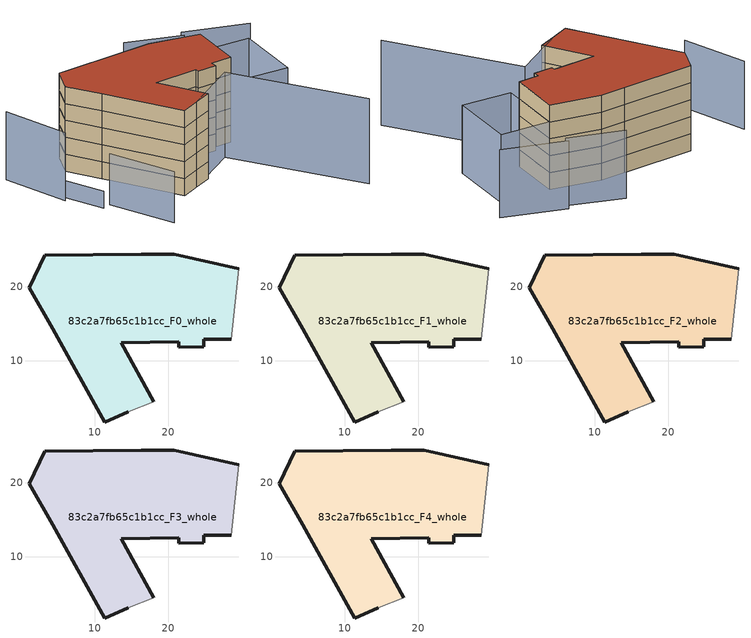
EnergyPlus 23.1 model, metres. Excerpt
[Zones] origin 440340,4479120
83c2a7fb65c1b1cc_F0_whole
 floor ground (EU_floor_Construction): 29.52,22.47 28.56,12.92 24.82,12.89 24.82,11.84 21.43,11.82 21.39,12.54 13.59,12.43 18,4.45 14.59,3.05 11.39,1.67 4.31,14.34 1.16,19.86 3.23,24.29 16.34,24.41 20.77,24.45 z0
 wall outside (EU_wall_Construction): 18,4.45 13.59,12.43 21.39,12.54 21.43,11.82 24.82,11.84 24.82,12.89 28.56,12.92 / 29.52,22.47 20.77,24.45 16.34,24.41 3.23,24.29 1.16,19.86 4.31,14.34 11.39,1.67 14.59,3.05 z0:3
 wall adiabatic (EU_wall_Construction): 14.59,3.05 18,4.45 / 28.56,12.92 29.52,22.47 z0:3
83c2a7fb65c1b1cc_F1_whole
 floor to 83c2a7fb65c1b1cc_F0_whole (EU_floor_Construction): 29.52,22.47 28.56,12.92 24.82,12.89 24.82,11.84 21.43,11.82 21.39,12.54 13.59,12.43 18,4.45 14.59,3.05 11.39,1.67 4.31,14.34 1.16,19.86 3.23,24.29 16.34,24.41 20.77,24.45 z3
 wall outside (EU_wall_Construction): 18,4.45 13.59,12.43 21.39,12.54 21.43,11.82 24.82,11.84 24.82,12.89 28.56,12.92 / 29.52,22.47 20.77,24.45 16.34,24.41 3.23,24.29 1.16,19.86 4.31,14.34 11.39,1.67 14.59,3.05 z3:6
 wall adiabatic (EU_wall_Construction): 14.59,3.05 18,4.45 / 28.56,12.92 29.52,22.47 z3:6
83c2a7fb65c1b1cc_F2_whole
 floor to 83c2a7fb65c1b1cc_F1_whole (EU_floor_Construction): 29.52,22.47 28.56,12.92 24.82,12.89 24.82,11.84 21.43,11.82 21.39,12.54 13.59,12.43 18,4.45 14.59,3.05 11.39,1.67 4.31,14.34 1.16,19.86 3.23,24.29 16.34,24.41 20.77,24.45 z6
 wall outside (EU_wall_Construction): 18,4.45 13.59,12.43 21.39,12.54 21.43,11.82 24.82,11.84 24.82,12.89 28.56,12.92 / 29.52,22.47 20.77,24.45 16.34,24.41 3.23,24.29 1.16,19.86 4.31,14.34 11.39,1.67 14.59,3.05 z6:9
 wall adiabatic (EU_wall_Construction): 14.59,3.05 18,4.45 / 28.56,12.92 29.52,22.47 z6:9
83c2a7fb65c1b1cc_F3_whole
 floor to 83c2a7fb65c1b1cc_F2_whole (EU_floor_Construction): 29.52,22.47 28.56,12.92 24.82,12.89 24.82,11.84 21.43,11.82 21.39,12.54 13.59,12.43 18,4.45 14.59,3.05 11.39,1.67 4.31,14.34 1.16,19.86 3.23,24.29 16.34,24.41 20.77,24.45 z9
 wall outside (EU_wall_Construction): 18,4.45 13.59,12.43 21.39,12.54 21.43,11.82 24.82,11.84 24.82,12.89 28.56,12.92 / 29.52,22.47 20.77,24.45 16.34,24.41 3.23,24.29 1.16,19.86 4.31,14.34 11.39,1.67 14.59,3.05 z9:12
 wall adiabatic (EU_wall_Construction): 14.59,3.05 18,4.45 / 28.56,12.92 29.52,22.47 z9:12
83c2a7fb65c1b1cc_F4_whole
 floor to 83c2a7fb65c1b1cc_F3_whole (EU_floor_Construction): 29.52,22.47 28.56,12.92 24.82,12.89 24.82,11.84 21.43,11.82 21.39,12.54 13.59,12.43 18,4.45 14.59,3.05 11.39,1.67 4.31,14.34 1.16,19.86 3.23,24.29 16.34,24.41 20.77,24.45 z12
 wall outside (EU_wall_Construction): 18,4.45 13.59,12.43 21.39,12.54 21.43,11.82 24.82,11.84 24.82,12.89 28.56,12.92 / 29.52,22.47 20.77,24.45 16.34,24.41 3.23,24.29 1.16,19.86 4.31,14.34 11.39,1.67 14.59,3.05 z12:15
 wall adiabatic (EU_wall_Construction): 14.59,3.05 18,4.45 / 28.56,12.92 29.52,22.47 z12:15
 roof outside (EU_roof_Construction): 24.82,11.84 24.82,12.89 28.56,12.92 29.52,22.47 20.77,24.45 16.34,24.41 3.23,24.29 1.16,19.86 4.31,14.34 11.39,1.67 14.59,3.05 18,4.45 13.59,12.43 21.39,12.54 21.43,11.82 z15
shading: -0.18,6 4.28,-5.16 z0:9; 14.59,3.05 24.58,9.13 / 24.58,9.13 37.47,-12.07 z0:15; 30.88,28.59 21.53,32.01 / 41.79,25.83 31.11,29.67 / -8.18,22.97 -5.08,11.32 / 28.31,10.34 29.52,22.47 / 29.52,22.47 38.45,21.58 / 38.45,21.58 37.24,9.45 / 37.24,9.45 28.31,10.34 z0:12; -4.76,13.11 -1.66,5.57 z0:3
[Building]
EU S2 Campaign: North Axis=0; Terrain=City; Solar Distribution=FullExterior
[Site:Location]
Madrid: Latitude=40.5; Longitude=-3.5; Time Zone=1; Elevation=609
[SizingPeriod:WeatherFileDays]
AnnualSizingPeriod: Begin Month=1; Begin Day of Month=1; End Month=12; End Day of Month=31; Day of Week for Start Day=Monday; Use Weather File Daylight Saving Period=No; Use Weather File Rain and Snow Indicators=No
[MATERIAL]
EU_InternalMass_Material: Roughness=MediumRough; Thickness=0.1; Conductivity=1; Density=1800; Specific Heat=900; Thermal Absorptance=0.9; Solar Absorptance=0.7; Visible Absorptance=0.7
[MATERIAL:NOMASS] Roughness=MediumRough; Thermal Absorptance=0.9; Solar Absorptance=0.7; Visible Absorptance=0.7
Name | Thermal Resistance
EU_wall_NoMass | 1.60022
EU_roof_NoMass | 1.57597
EU_floor_NoMass | 0.470652
[CONSTRUCTION]
EU_wall_Construction: EU_wall_NoMass
EU_roof_Construction: EU_roof_NoMass
EU_floor_Construction: EU_floor_NoMass
EU_InternalMass_Construction: EU_InternalMass_Material
[ZONE] Type=1; Multiplier=1; Ceiling Height=autocalculate; Floor Area=autocalculate; Part of Total Floor Area=Yes
Name | Volume
83c2a7fb65c1b1cc_F0_whole | 1144.82
83c2a7fb65c1b1cc_F1_whole; 83c2a7fb65c1b1cc_F2_whole; 83c2a7fb65c1b1cc_F3_whole; 83c2a7fb65c1b1cc_F4_whole | 1144.83
[INTERNALMASS] Construction=EU_InternalMass_Construction; Surface Area=381.609
Name | Zone or ZoneList
83c2a7fb65c1b1cc_F0_whole_EU_InternalMass | 83c2a7fb65c1b1cc_F0_whole
83c2a7fb65c1b1cc_F1_whole_EU_InternalMass | 83c2a7fb65c1b1cc_F1_whole
83c2a7fb65c1b1cc_F2_whole_EU_InternalMass | 83c2a7fb65c1b1cc_F2_whole
83c2a7fb65c1b1cc_F3_whole_EU_InternalMass | 83c2a7fb65c1b1cc_F3_whole
83c2a7fb65c1b1cc_F4_whole_EU_InternalMass | 83c2a7fb65c1b1cc_F4_whole
[OTHEREQUIPMENT] Fuel Type=Electricity; Design Level Calculation Method=Watts/Area; Power per Zone Floor Area=1; Fraction Latent=0; Fraction Radiant=0; Fraction Lost=0; Carbon Dioxide Generation Rate=0; EndUse Subcategory=EU_Step8_InternalGains
Name | Zone or ZoneList or Space or SpaceList | Schedule
EU_Step8_InternalGain_83c2a7fb65c1b1cc_F0_whole_f000 | 83c2a7fb65c1b1cc_F0_whole | EU_Step8_GainSchedule_83c2a7fb65c1b1cc_F0_whole_f000
EU_Step8_InternalGain_83c2a7fb65c1b1cc_F1_whole_f000 | 83c2a7fb65c1b1cc_F1_whole | EU_Step8_GainSchedule_83c2a7fb65c1b1cc_F1_whole_f000
EU_Step8_InternalGain_83c2a7fb65c1b1cc_F2_whole_f000 | 83c2a7fb65c1b1cc_F2_whole | EU_Step8_GainSchedule_83c2a7fb65c1b1cc_F2_whole_f000
EU_Step8_InternalGain_83c2a7fb65c1b1cc_F3_whole_f000 | 83c2a7fb65c1b1cc_F3_whole | EU_Step8_GainSchedule_83c2a7fb65c1b1cc_F3_whole_f000
EU_Step8_InternalGain_83c2a7fb65c1b1cc_F4_whole_f000 | 83c2a7fb65c1b1cc_F4_whole | EU_Step8_GainSchedule_83c2a7fb65c1b1cc_F4_whole_f000
[ZONEVENTILATION:DESIGNFLOWRATE] Schedule=EU_AlwaysOn; Design Flow Rate Calculation Method=AirChanges/Hour; Air Changes per Hour=0.480704; Ventilation Type=Natural; Fan Pressure Rise=0; Fan Total Efficiency=1; Constant Term Coefficient=1; Temperature Term Coefficient=0; Velocity Term Coefficient=0; Velocity Squared Term Coefficient=0; Minimum Indoor Temperature=-100; Maximum Indoor Temperature=100; Delta Temperature=-100; Minimum Outdoor Temperature=-100; Maximum Outdoor Temperature=100; Maximum Wind Speed=40
Name | Zone or ZoneList or Space or SpaceList
EU_ConstantAir_83c2a7fb65c1b1cc_F0_whole | 83c2a7fb65c1b1cc_F0_whole
EU_ConstantAir_83c2a7fb65c1b1cc_F1_whole | 83c2a7fb65c1b1cc_F1_whole
EU_ConstantAir_83c2a7fb65c1b1cc_F2_whole | 83c2a7fb65c1b1cc_F2_whole
EU_ConstantAir_83c2a7fb65c1b1cc_F3_whole | 83c2a7fb65c1b1cc_F3_whole
EU_ConstantAir_83c2a7fb65c1b1cc_F4_whole | 83c2a7fb65c1b1cc_F4_whole
[HVACTEMPLATE:THERMOSTAT] Constant Heating Setpoint=20; Constant Cooling Setpoint=50
EU_HeatOnly_83c2a7fb65c1b1cc_F0_whole; EU_HeatOnly_83c2a7fb65c1b1cc_F1_whole; EU_HeatOnly_83c2a7fb65c1b1cc_F2_whole; EU_HeatOnly_83c2a7fb65c1b1cc_F3_whole; EU_HeatOnly_83c2a7fb65c1b1cc_F4_whole
[HVACTEMPLATE:ZONE:IDEALLOADSAIRSYSTEM] System Availability Schedule=EU_AlwaysOn; Maximum Heating Supply Air Temperature=50; Minimum Cooling Supply Air Temperature=13; Maximum Heating Supply Air Humidity Ratio=0.0156; Minimum Cooling Supply Air Humidity Ratio=0.0077; Heating Limit=NoLimit; Cooling Limit=NoLimit; Heating Availability Schedule=EU_AlwaysOn; Cooling Availability Schedule=EU_CoolingOff; Dehumidification Control Type=ConstantSensibleHeatRatio; Cooling Sensible Heat Ratio=0.7; Dehumidification Setpoint=60; Humidification Control Type=None; Humidification Setpoint=30; Outdoor Air Method=None; Outdoor Air Flow Rate per Person=0.00944; Outdoor Air Flow Rate per Zone Floor Area=0; Outdoor Air Flow Rate per Zone=0; Demand Controlled Ventilation Type=None; Outdoor Air Economizer Type=NoEconomizer; Heat Recovery Type=None; Sensible Heat Recovery Effectiveness=0.7; Latent Heat Recovery Effectiveness=0.65
Name | Template Thermostat
83c2a7fb65c1b1cc_F0_whole | EU_HeatOnly_83c2a7fb65c1b1cc_F0_whole
83c2a7fb65c1b1cc_F1_whole | EU_HeatOnly_83c2a7fb65c1b1cc_F1_whole
83c2a7fb65c1b1cc_F2_whole | EU_HeatOnly_83c2a7fb65c1b1cc_F2_whole
83c2a7fb65c1b1cc_F3_whole | EU_HeatOnly_83c2a7fb65c1b1cc_F3_whole
83c2a7fb65c1b1cc_F4_whole | EU_HeatOnly_83c2a7fb65c1b1cc_F4_whole
[SIZING:ZONE] Zone Cooling Design Supply Air Temperature Input Method=SupplyAirTemperature; Zone Cooling Design Supply Air Temperature=13; Zone Heating Design Supply Air Temperature Input Method=SupplyAirTemperature; Zone Heating Design Supply Air Temperature=50; Zone Cooling Design Supply Air Humidity Ratio=0.008; Zone Heating Design Supply Air Humidity Ratio=0.008; Cooling Design Air Flow Method=DesignDay; Cooling Design Air Flow Rate=0; Cooling Minimum Air Flow per Zone Floor Area=0.000762; Cooling Minimum Air Flow=0; Cooling Minimum Air Flow Fraction=0.2; Heating Design Air Flow Method=DesignDay; Heating Design Air Flow Rate=0; Heating Maximum Air Flow per Zone Floor Area=0.002032; Heating Maximum Air Flow=0.141576; Heating Maximum Air Flow Fraction=0.3; Account for Dedicated Outdoor Air System=No; Dedicated Outdoor Air System Control Strategy=NeutralSupplyAir; Dedicated Outdoor Air Low Setpoint Temperature for Design=autosize; Dedicated Outdoor Air High Setpoint Temperature for Design=autosize; Zone Load Sizing Method=Sensible Load Only No Latent Load; Zone Latent Cooling Design Supply Air Humidity Ratio Input Method=HumidityRatioDifference; Zone Cooling Design Supply Air Humidity Ratio Difference=0.005; Zone Latent Heating Design Supply Air Humidity Ratio Input Method=HumidityRatioDifference; Zone Humidification Design Supply Air Humidity Ratio Difference=0.005
83c2a7fb65c1b1cc_F0_whole; 83c2a7fb65c1b1cc_F1_whole; 83c2a7fb65c1b1cc_F2_whole; 83c2a7fb65c1b1cc_F3_whole; 83c2a7fb65c1b1cc_F4_whole
[SCHEDULE:CONSTANT]
Name | Hourly Value
EU_AlwaysOn | 1
EU_CoolingOff | 0
[SCHEDULE:FILE] Column Number=1; Rows to Skip at Top=0; Number of Hours of Data=8760; Column Separator=Comma; Interpolate to Timestep=No; Minutes per Item=60; Adjust Schedule for Daylight Savings=Yes
Name | File
EU_Step8_GainSchedule_83c2a7fb65c1b1cc_F0_whole_f000 | ../../schedules/83c2a7fb65c1b1cc/83c2a7fb65c1b1cc_F0_whole_f000_gain.csv
EU_Step8_GainSchedule_83c2a7fb65c1b1cc_F1_whole_f000 | ../../schedules/83c2a7fb65c1b1cc/83c2a7fb65c1b1cc_F1_whole_f000_gain.csv
EU_Step8_GainSchedule_83c2a7fb65c1b1cc_F2_whole_f000 | ../../schedules/83c2a7fb65c1b1cc/83c2a7fb65c1b1cc_F2_whole_f000_gain.csv
EU_Step8_GainSchedule_83c2a7fb65c1b1cc_F3_whole_f000 | ../../schedules/83c2a7fb65c1b1cc/83c2a7fb65c1b1cc_F3_whole_f000_gain.csv
EU_Step8_GainSchedule_83c2a7fb65c1b1cc_F4_whole_f000 | ../../schedules/83c2a7fb65c1b1cc/83c2a7fb65c1b1cc_F4_whole_f000_gain.csv
